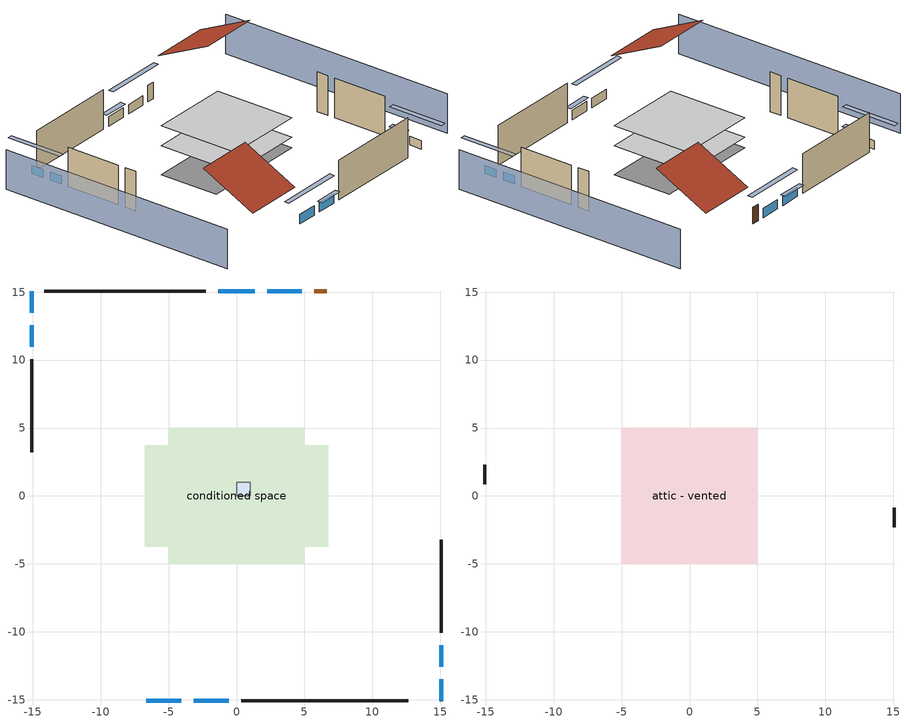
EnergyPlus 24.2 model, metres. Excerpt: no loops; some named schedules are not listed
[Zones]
conditioned space
 floor adiabatic (AdiabaticFloorConstruction): -5.03,-5.03 -5.03,5.03 5.03,5.03 5.03,-5.03 z2.44
 floor foundation (Slab1 construction): -6.75,-3.75 -6.75,3.75 6.75,3.75 6.75,-3.75 z0
 wall outside (AdiabaticWallConstruction 1): 6.63,15.08 5.72,15.08 z0:2.03
 wall outside (AdiabaticWallConstruction): -6.63,-15.08 -4.07,-15.08 / -3.14,-15.08 -0.58,-15.08 / 1.34,15.08 -1.32,15.08 z0:1.16; -15.08,15.08 -15.08,13.49 / -15.08,12.57 -15.08,10.98 / 15.08,-15.08 15.08,-13.49 / 15.08,-12.57 15.08,-10.98 z0:1.04; 4.79,15.08 2.27,15.08 z0:1.13
 wall outside (Wall1 construction): 0.34,-15.08 12.63,-15.08 z0:4.88
 wall outside (Wall2 construction): -15.08,10.05 -15.08,3.23 z0:4.88
 wall outside (Wall3 construction): -2.25,15.08 -14.15,15.08 z0:4.88
 wall outside (Wall4 construction): 15.08,-10.05 15.08,-3.23 z0:4.88
 window (WindowConstruction): -6.63,-15.08 -4.07,-15.08 z0:1.16
 window (WindowConstruction 1): -3.14,-15.08 -0.59,-15.08 z0:1.16
 window (WindowConstruction 2): -15.08,15.08 -15.08,13.5 z0:1.04
 window (WindowConstruction 3): -15.08,12.57 -15.08,10.98 z0:1.04
 window (WindowConstruction 4): 4.79,15.08 2.27,15.08 z0:1.13
 window (WindowConstruction 5): 1.34,15.08 -1.32,15.08 z0:1.16
 window (WindowConstruction 6): 15.08,-15.08 15.08,-13.5 z0:1.04
 window (WindowConstruction 7): 15.08,-12.57 15.08,-10.98 z0:1.04
 door (Door): 6.63,15.08 5.72,15.08 z0:2.03
 ceiling adiabatic (AdiabaticFloorConstruction): 5.03,-5.03 5.03,5.03 -5.03,5.03 -5.03,-5.03 z2.44
furnace airloop ret air zone
 floor adiabatic (AdiabaticConst): 0,0 0,1 1,1 1,0 z0
 wall adiabatic (AdiabaticConst): 0,1 0,0 1,0 1,1 0,1 z0:1
 ceiling adiabatic (AdiabaticConst): 1,0 1,1 0,1 0,0 z1
attic - vented
 floor to conditioned space (Floor1 construction Reversed): -5.03,-5.03 -5.03,5.03 5.03,5.03 5.03,-5.03 z4.88
 wall outside (Wall5 construction): -15.08,2.3 -15.08,0.86 z0:4.88
 wall outside (Wall6 construction): 15.08,-2.3 15.08,-0.86 z0:4.88
 roof outside (Roof1 construction): -7.56,-15.08,4.88 -7.56,-8.35,8.24 -15.08,-8.35,8.24 -15.08,-15.08,4.88
 roof outside (Roof2 construction): 7.56,15.08,4.88 7.56,8.35,8.24 15.08,8.35,8.24 15.08,15.08,4.88
shading: -19.65,15.08 -19.65,-15.08 / 19.65,-15.08 19.65,15.08 z0:4.88; -1.33,-15.08 -9.37,-15.08 -9.37,-15.69 -1.33,-15.69 z3.9; -0.28,-15.08 -3.45,-15.08 -3.45,-15.69 -0.28,-15.69 z1.46; -15.08,10.75 -15.08,17.83 -15.69,17.83 -15.69,10.75 z3.78; -15.08,10.68 -15.08,12.87 -15.69,12.87 -15.69,10.68 z1.34; -0.48,15.08 7.53,15.08 7.53,15.69 -0.48,15.69 z3.87; -1.63,15.08 1.64,15.08 1.64,15.69 -1.63,15.69 z1.46; 15.08,-10.75 15.08,-17.83 15.69,-17.83 15.69,-10.75 z3.78; 15.08,-10.68 15.08,-12.87 15.69,-12.87 15.69,-10.68 z1.34
[Building]
Building 1: Terrain=Suburbs
[Site:Location]
Burlington Intl_VT_USA: Latitude {deg}=44.47; Longitude {deg}=-73.15; Time Zone {hr}=-5; Elevation {m}=104
[Site:GroundTemperature:Shallow]
3.46187, 1.07562, 0.884516, 2.01691, 6.56286, 11.0876, 15.0104, 17.4953, 17.7064, 15.6853, 11.8626, 7.47667
[Site:WaterMainsTemperature]
Calculation Method=Schedule; Temperature Schedule=mains temperature schedule
[Material] Roughness=Rough; Thermal Absorptance=0.9
Name | Thickness {m} | Conductivity {W/m-K} | Density {kg/m3} | Specific Heat {J/kg-K} | Solar Absorptance | Visible Absorptance
ceiling loosefill ins | 0.338667 | 0.0480833 | 16.02 | 1046.75 | 0.7 | 0.7
ceiling stud and cavity | 0.1397 | 0.0920385 | 65.682 | 1177.47 | 0.7 | 0.7
concrete 4.0 in. | 0.1016 | 1.803125 | 2242.8 | 837.4 | 0.7 | 0.7
door material | 0.04445 | 0.0612267 | 512.64 | 1214.23 | 0.7 | 0.7
floor covering | 0.0127 | 0.0450781 | 54.468 | 1339.84 | 0.9 | 0.9
floor covering 1 | 0.0127 | 0.0433444 | 54.468 | 1339.84 | 0.6 | 0.6
floor rigid ins; wall rigid ins | 0.512978 | 0.029427 | 32.04 | 1214.23 | 0.7 | 0.7
floor stud and cavity | 0.1397 | 1.75129 | 37.0049 | 1207.88 | 0.7 | 0.7
furniture material conditioned space 1 | 0.1524 | 0.115458 | 640.8 | 1214.23 | 0.6 | 0.6
gypsum board | 0.0127 | 0.160291 | 801 | 837.4 | 0.6 | 0.6
metal surfacing | 0.000508 | 50.0403 | 7801.74 | 460.57 | 0.9 | 0.9
osb sheathing 0.5 in. | 0.0127 | 0.115458 | 512.64 | 1214.23 | 0.6 | 0.6
osb sheathing 0.5 in. 1 | 0.0127 | 0.115458 | 512.64 | 1214.23 | 0.7 | 0.7
osb sheathing 0.75 in. | 0.01905 | 0.115458 | 512.64 | 1214.23 | 0.7 | 0.7
roof rigid ins | 0.00396442 | 0.029427 | 32.04 | 1214.23 | 0.7 | 0.7
wall stud and cavity | 0.1397 | 0.117713 | 139.0536 | 1170.24 | 0.7 | 0.7
wall stud and cavity 1 | 0.1397 | 0.727959 | 139.0536 | 1170.24 | 0.6 | 0.6
wall stud and cavity 2 | 0.0889 | 0.380278 | 52.3479 | 1209.89 | 0.7 | 0.7
wall stud and cavity 3 | 0.0889 | 0.391764 | 83.0341 | 1211.67 | 0.7 | 0.7
wood siding | 0.0254 | 0.102417 | 544.68 | 1172.36 | 0.85 | 0.85
wood siding 1; wood siding 2 | 0.0254 | 0.102417 | 544.68 | 1172.36 | 0.7 | 0.7
[Material:NoMass]
Adiabatic: Roughness=Rough; Thermal Resistance {m2-K/W}=176.1; Thermal Absorptance=0.9; Solar Absorptance=0.7; Visible Absorptance=0.7
[WindowMaterial:SimpleGlazingSystem]
WindowMaterial: U-Factor {W/m2-K}=4.31528; Solar Heat Gain Coefficient=0.67
[Construction]
AdiabaticConst: Adiabatic
AdiabaticFloorConstruction: floor stud and cavity, floor rigid ins, osb sheathing 0.75 in., floor covering 1
AdiabaticWallConstruction: wood siding 1, wall rigid ins, wall stud and cavity 2, gypsum board
AdiabaticWallConstruction 1: wood siding 2, wall rigid ins, wall stud and cavity 2, gypsum board
Door: door material
Floor1 construction Reversed: gypsum board, ceiling stud and cavity, ceiling loosefill ins
furniture construction conditioned space 1: furniture material conditioned space 1
PartitionWallConstruction: gypsum board, wall stud and cavity 3, gypsum board
Roof1 construction; Roof2 construction: metal surfacing, roof rigid ins, osb sheathing 0.5 in.
Slab1 construction: concrete 4.0 in., floor covering
Wall1 construction; Wall2 construction; Wall3 construction; Wall4 construction: wood siding, osb sheathing 0.5 in. 1, wall stud and cavity, gypsum board
Wall5 construction; Wall6 construction: wood siding, osb sheathing 0.5 in. 1, wall stud and cavity 1
WindowConstruction; WindowConstruction 1; WindowConstruction 2; WindowConstruction 3; WindowConstruction 4; WindowConstruction 5; WindowConstruction 6; WindowConstruction 7: WindowMaterial
[Zone] Multiplier=1
Name | Volume {m3} | Part of Total Floor Area
attic - vented | 75.9013 | Yes
conditioned space | 493.619 | Yes
furnace airloop ret air zone | 1 | No
[Space]
Name | Zone | Volume {m3} | Space Type
attic - vented 1 | attic - vented | 75.9013
conditioned space 1 | conditioned space | 493.619
furnace airloop ret air space | furnace airloop ret air zone |  | Plenum Space Type
[OtherEquipment] Design Level Calculation Method=EquipmentLevel
Name | Fuel Type | Zone or ZoneList or Space or SpaceList | Schedule | Design Level {W} | Fraction Latent | Fraction Radiant | Fraction Lost
furnace_airloop_0_RetCondToDZ equip; furnace_airloop_0_SupCondToDZ equip; furnace_airloop_0_SupSensLkToDZ equip | None | attic - vented 1 | Always On Discrete | 0 | 0 | 0 | 0
furnace_airloop_0_SupLatLkToDZ equip | None | attic - vented 1 | Always On Discrete | 0 | 1 | 0 | 0
furnace_airloop_0_SupCondToLv equip; furnace_airloop_0_SupSensLkToCond equip; mech vent house fan sensible load equip | None | conditioned space 1 | Always On Discrete | 0 | 0 | 0 | 0
furnace_airloop_0_SupLatLkToCond equip; mech vent house fan latent load equip | None | conditioned space 1 | Always On Discrete | 0 | 1 | 0 | 0
water heater energy adjustment1 | NaturalGas | conditioned space 1 | Always On Discrete | 0.01 | 0 | 0 | 1
water latent | None | conditioned space 1 | hot_water_fixtures | 1504.95 | 1 | 0 | 0
water sensible | None | conditioned space 1 | hot_water_fixtures | -1483.19 | 0 | 0.6 | 0
furnace_airloop_0_RetCondToRP equip; furnace_airloop_0_RetSensLkToRP equip | None | furnace airloop ret air space | Always On Discrete | 0 | 0 | 0 | 0
furnace_airloop_0_RetLatLkToRP equip | None | furnace airloop ret air space | Always On Discrete | 0 | 1 | 0 | 0
[ZoneInfiltration:EffectiveLeakageArea]
infil|attic - vented 1: Zone or Space=attic - vented 1; Schedule=Always On Discrete; Effective Air Leakage Area {cm2}=3373.59; Stack Coefficient=0.000573041; Wind Coefficient=4.49273e-05
[ZoneMixing] Schedule=Always On Continuous; Design Flow Rate Calculation Method=Flow/Zone; Design Flow Rate {m3/s}=0
Name | Zone or Space | Source Zone or Space
furnace_airloop_0_ZoneMixCondToDZ mix; whole house fan mix | attic - vented | conditioned space
furnace_airloop_0_ZoneMixDZToCond mix | conditioned space | attic - vented
[SurfaceProperty:ExposedFoundationPerimeter]
Slab1: Exposed Perimeter Calculation Method=TotalExposedPerimeter; Total Exposed Perimeter {m}=42.00144
[SurfaceProperty:IncidentSolarMultiplier] Incident Solar Multiplier=1; Incident Solar Multiplier Schedule=trans schedule winter=0.85 summer=0.7
Window1; Window2; Window3; Window4; Window5; Window6; Window7; Window8
[InternalMass] Zone or ZoneList=conditioned space; Space or SpaceList=conditioned space 1
Name | Construction | Surface Area {m2}
furniture mass conditioned space 1 | furniture construction conditioned space 1 | 80.9743
partition wall mass | PartitionWallConstruction | 202.436
[Lights]
interior lighting: Zone or ZoneList or Space or SpaceList=conditioned space 1; Schedule=lighting_interior; Design Level Calculation Method=LightingLevel; Lighting Level {W}=407.923; Return Air Fraction=0; Fraction Radiant=0.6; Fraction Visible=0.2; Fraction Replaceable=1
[People]
occupants: Zone or ZoneList or Space or SpaceList=conditioned space 1; Number of People Schedule=occupants; Number of People Calculation Method=People; Number of People=2; Fraction Radiant=0.314171; Sensible Heat Fraction=0.56303; Activity Level Schedule=occupants activity schedule; Carbon Dioxide Generation Rate {m3/s-W}=0; Enable ASHRAE 55 Comfort Warnings=No; Mean Radiant Temperature Calculation Type=EnclosureAveraged
[ElectricEquipment] Zone or ZoneList or Space or SpaceList=conditioned space 1; Design Level Calculation Method=EquipmentLevel
Name | Schedule | Design Level {W} | Fraction Latent | Fraction Radiant | Fraction Lost
ceiling fan | ceiling_fan | 17.1266 | 0 | 0.558 | 0
clothes dryer | clothes_dryer | 5696.77 | 0.015 | 0.081 | 0.85
clothes washer | clothes_washer | 658.799 | 0.03 | 0.162 | 0.7
cooking range | cooking_range | 2265.55 | 0.08 | 0.432 | 0.2
dishwasher | dishwasher | 1518.05 | 0.3 | 0.18 | 0.4
freezer | freezer schedule | 47.9573 | 0 | 0.6 | 0
fridge | fridge schedule | 60.3122 | 0 | 0.6 | 0
mech vent bath fan 0 | mech vent bath fan 0 schedule | 30 | 0 | 0 | 1
mech vent house fan | mech vent house fan schedule | 0 | 0 | 0 | 1
mech vent house fan cfis | mech vent house fan cfis schedule | 0 | 0 | 0 | 0
mech vent range fan 0 | mech vent range fan 0 schedule | 30 | 0 | 0 | 1
misc plug loads | plug_loads_other | 1001.31 | 0.021 | 0.558 | 0.049
misc pool pump | misc pool pump schedule | 863.933 | 0 | 0 | 1
whole house fan | Always On Discrete | 0 | 0 | 0 | 1
[ZoneInfiltration:DesignFlowRate] Zone or ZoneList or Space or SpaceList=conditioned space 1; Schedule=Always On Discrete; Design Flow Rate Calculation Method=Flow/Zone; Design Flow Rate {m3/s}=0
infil flow; natural vent flow; whole house fan flow
[SpaceList]
Plenum Space Type: furnace airloop ret air space
[AirLoopHVAC:ReturnPlenum]
Air Loop HVAC Return Plenum 1: Zone=furnace airloop ret air zone
[Foundation:Kiva]
Foundation Kiva 1: Initial Indoor Air Temperature {C}=21.1111; Wall Height Above Grade {m}=0.1016; Wall Depth Below Slab {m}=0.2032
[Foundation:Kiva:Settings]
Soil Conductivity {W/m-K}=2.9427; Soil Density {kg/m3}=1842.3; Soil Specific Heat {J/kg-K}=418.7; Ground Solar Absorptivity=0.9; Ground Thermal Absorptivity=0.9; Ground Surface Roughness {m}=0.03; Far-Field Width {m}=40; Deep-Ground Boundary Condition=ZeroFlux; Deep-Ground Depth {m}=40; Minimum Cell Dimension {m}=0.2; Maximum Cell Growth Coefficient=3; Simulation Timestep=Timestep
[Exterior:Lights]
exterior lighting: Schedule=exterior lighting schedule; Design Level {W}=18.8876
[EnergyManagementSystem:Sensor] Output:Variable or Output:Meter Index Key=attic - vented
Name | Output:Variable or Output:Meter
furnace_airloop_0_DZ_T_s | Zone Air Temperature
furnace_airloop_0_DZ_W_s | Zone Mean Air Humidity Ratio
[Schedule:Constant]
Name | Hourly Value
Always On Discrete; Always On Continuous; mech vent house fan schedule; mech vent house fan cfis schedule | 1
occupants activity schedule | 117.228
[Schedule:Week:Daily]
trans schedule winter=0.85 summer=0.7 Week Rule - Jan1-Apr28: trans schedule winter=0.85 summer=0.7 allday1, trans schedule winter=0.85 summer=0.7 allday1, trans schedule winter=0.85 summer=0.7 allday1, trans schedule winter=0.85 summer=0.7 allday1, trans schedule winter=0.85 summer=0.7 allday1, trans schedule winter=0.85 summer=0.7 allday1, trans schedule winter=0.85 summer=0.7 allday1, trans schedule winter=0.85 summer=0.7 default day, trans schedule winter=0.85 summer=0.7 default day, trans schedule winter=0.85 summer=0.7 default day, trans schedule winter=0.85 summer=0.7 default day, trans schedule winter=0.85 summer=0.7 default day
trans schedule winter=0.85 summer=0.7 Week Rule - Apr29-May5: trans schedule winter=0.85 summer=0.7 allday1, trans schedule winter=0.85 summer=0.7 allday1, trans schedule winter=0.85 summer=0.7 allday121, trans schedule winter=0.85 summer=0.7 allday121, trans schedule winter=0.85 summer=0.7 allday121, trans schedule winter=0.85 summer=0.7 allday121, trans schedule winter=0.85 summer=0.7 allday121, trans schedule winter=0.85 summer=0.7 default day, trans schedule winter=0.85 summer=0.7 default day, trans schedule winter=0.85 summer=0.7 default day, trans schedule winter=0.85 summer=0.7 default day, trans schedule winter=0.85 summer=0.7 default day
trans schedule winter=0.85 summer=0.7 Week Rule - May6-Sep29: trans schedule winter=0.85 summer=0.7 allday121, trans schedule winter=0.85 summer=0.7 allday121, trans schedule winter=0.85 summer=0.7 allday121, trans schedule winter=0.85 summer=0.7 allday121, trans schedule winter=0.85 summer=0.7 allday121, trans schedule winter=0.85 summer=0.7 allday121, trans schedule winter=0.85 summer=0.7 allday121, trans schedule winter=0.85 summer=0.7 default day, trans schedule winter=0.85 summer=0.7 default day, trans schedule winter=0.85 summer=0.7 default day, trans schedule winter=0.85 summer=0.7 default day, trans schedule winter=0.85 summer=0.7 default day
trans schedule winter=0.85 summer=0.7 Week Rule - Sep30-Oct6: trans schedule winter=0.85 summer=0.7 allday121, trans schedule winter=0.85 summer=0.7 allday274, trans schedule winter=0.85 summer=0.7 allday274, trans schedule winter=0.85 summer=0.7 allday274, trans schedule winter=0.85 summer=0.7 allday274, trans schedule winter=0.85 summer=0.7 allday274, trans schedule winter=0.85 summer=0.7 allday274, trans schedule winter=0.85 summer=0.7 default day, trans schedule winter=0.85 summer=0.7 default day, trans schedule winter=0.85 summer=0.7 default day, trans schedule winter=0.85 summer=0.7 default day, trans schedule winter=0.85 summer=0.7 default day
trans schedule winter=0.85 summer=0.7 Week Rule - Oct7-Dec31: trans schedule winter=0.85 summer=0.7 allday274, trans schedule winter=0.85 summer=0.7 allday274, trans schedule winter=0.85 summer=0.7 allday274, trans schedule winter=0.85 summer=0.7 allday274, trans schedule winter=0.85 summer=0.7 allday274, trans schedule winter=0.85 summer=0.7 allday274, trans schedule winter=0.85 summer=0.7 allday274, trans schedule winter=0.85 summer=0.7 default day, trans schedule winter=0.85 summer=0.7 default day, trans schedule winter=0.85 summer=0.7 default day, trans schedule winter=0.85 summer=0.7 default day, trans schedule winter=0.85 summer=0.7 default day
freezer schedule Week Rule - Jan1-Jan27: freezer schedule allday1, freezer schedule allday1, freezer schedule allday1, freezer schedule allday1, freezer schedule allday1, freezer schedule allday1, freezer schedule allday1, freezer schedule default day, freezer schedule default day, freezer schedule default day, freezer schedule default day, freezer schedule default day
freezer schedule Week Rule - Jan28-Feb3: freezer schedule allday1, freezer schedule allday1, freezer schedule allday1, freezer schedule allday1, freezer schedule allday2, freezer schedule allday2, freezer schedule allday2, freezer schedule default day, freezer schedule default day, freezer schedule default day, freezer schedule default day, freezer schedule default day
freezer schedule Week Rule - Feb4-Feb24: freezer schedule allday2, freezer schedule allday2, freezer schedule allday2, freezer schedule allday2, freezer schedule allday2, freezer schedule allday2, freezer schedule allday2, freezer schedule default day, freezer schedule default day, freezer schedule default day, freezer schedule default day, freezer schedule default day
freezer schedule Week Rule - Feb25-Mar3: freezer schedule allday2, freezer schedule allday2, freezer schedule allday2, freezer schedule allday2, freezer schedule allday3, freezer schedule allday3, freezer schedule allday3, freezer schedule default day, freezer schedule default day, freezer schedule default day, freezer schedule default day, freezer schedule default day
freezer schedule Week Rule - Mar4-May26: freezer schedule allday3, freezer schedule allday3, freezer schedule allday3, freezer schedule allday3, freezer schedule allday3, freezer schedule allday3, freezer schedule allday3, freezer schedule default day, freezer schedule default day, freezer schedule default day, freezer schedule default day, freezer schedule default day
freezer schedule Week Rule - May27-Jun2: freezer schedule allday3, freezer schedule allday3, freezer schedule allday3, freezer schedule allday3, freezer schedule allday3, freezer schedule allday6, freezer schedule allday6, freezer schedule default day, freezer schedule default day, freezer schedule default day, freezer schedule default day, freezer schedule default day
freezer schedule Week Rule - Jun3-Sep29: freezer schedule allday6, freezer schedule allday6, freezer schedule allday6, freezer schedule allday6, freezer schedule allday6, freezer schedule allday6, freezer schedule allday6, freezer schedule default day, freezer schedule default day, freezer schedule default day, freezer schedule default day, freezer schedule default day
freezer schedule Week Rule - Sep30-Oct6: freezer schedule allday6, freezer schedule allday10, freezer schedule allday10, freezer schedule allday10, freezer schedule allday10, freezer schedule allday10, freezer schedule allday10, freezer schedule default day, freezer schedule default day, freezer schedule default day, freezer schedule default day, freezer schedule default day
freezer schedule Week Rule - Oct7-Oct27: freezer schedule allday10, freezer schedule allday10, freezer schedule allday10, freezer schedule allday10, freezer schedule allday10, freezer schedule allday10, freezer schedule allday10, freezer schedule default day, freezer schedule default day, freezer schedule default day, freezer schedule default day, freezer schedule default day
freezer schedule Week Rule - Oct28-Nov3: freezer schedule allday10, freezer schedule allday10, freezer schedule allday10, freezer schedule allday10, freezer schedule allday11, freezer schedule allday11, freezer schedule allday11, freezer schedule default day, freezer schedule default day, freezer schedule default day, freezer schedule default day, freezer schedule default day
freezer schedule Week Rule - Nov4-Nov24: freezer schedule allday11, freezer schedule allday11, freezer schedule allday11, freezer schedule allday11, freezer schedule allday11, freezer schedule allday11, freezer schedule allday11, freezer schedule default day, freezer schedule default day, freezer schedule default day, freezer schedule default day, freezer schedule default day
freezer schedule Week Rule - Nov25-Dec1: freezer schedule allday11, freezer schedule allday11, freezer schedule allday11, freezer schedule allday11, freezer schedule allday11, freezer schedule allday11, freezer schedule allday12, freezer schedule default day, freezer schedule default day, freezer schedule default day, freezer schedule default day, freezer schedule default day
freezer schedule Week Rule - Dec2-Dec31: freezer schedule allday12, freezer schedule allday12, freezer schedule allday12, freezer schedule allday12, freezer schedule allday12, freezer schedule allday12, freezer schedule allday12, freezer schedule default day, freezer schedule default day, freezer schedule default day, freezer schedule default day, freezer schedule default day
fridge schedule Week Rule - Jan1-Jan27: fridge schedule allday1, fridge schedule allday1, fridge schedule allday1, fridge schedule allday1, fridge schedule allday1, fridge schedule allday1, fridge schedule allday1, fridge schedule default day, fridge schedule default day, fridge schedule default day, fridge schedule default day, fridge schedule default day
fridge schedule Week Rule - Jan28-Feb3: fridge schedule allday1, fridge schedule allday1, fridge schedule allday1, fridge schedule allday1, fridge schedule allday2, fridge schedule allday2, fridge schedule allday2, fridge schedule default day, fridge schedule default day, fridge schedule default day, fridge schedule default day, fridge schedule default day
fridge schedule Week Rule - Feb4-Feb24: fridge schedule allday2, fridge schedule allday2, fridge schedule allday2, fridge schedule allday2, fridge schedule allday2, fridge schedule allday2, fridge schedule allday2, fridge schedule default day, fridge schedule default day, fridge schedule default day, fridge schedule default day, fridge schedule default day
fridge schedule Week Rule - Feb25-Mar3: fridge schedule allday2, fridge schedule allday2, fridge schedule allday2, fridge schedule allday2, fridge schedule allday3, fridge schedule allday3, fridge schedule allday3, fridge schedule default day, fridge schedule default day, fridge schedule default day, fridge schedule default day, fridge schedule default day
fridge schedule Week Rule - Mar4-May26: fridge schedule allday3, fridge schedule allday3, fridge schedule allday3, fridge schedule allday3, fridge schedule allday3, fridge schedule allday3, fridge schedule allday3, fridge schedule default day, fridge schedule default day, fridge schedule default day, fridge schedule default day, fridge schedule default day
fridge schedule Week Rule - May27-Jun2: fridge schedule allday3, fridge schedule allday3, fridge schedule allday3, fridge schedule allday3, fridge schedule allday3, fridge schedule allday6, fridge schedule allday6, fridge schedule default day, fridge schedule default day, fridge schedule default day, fridge schedule default day, fridge schedule default day
fridge schedule Week Rule - Jun3-Sep29: fridge schedule allday6, fridge schedule allday6, fridge schedule allday6, fridge schedule allday6, fridge schedule allday6, fridge schedule allday6, fridge schedule allday6, fridge schedule default day, fridge schedule default day, fridge schedule default day, fridge schedule default day, fridge schedule default day
fridge schedule Week Rule - Sep30-Oct6: fridge schedule allday6, fridge schedule allday10, fridge schedule allday10, fridge schedule allday10, fridge schedule allday10, fridge schedule allday10, fridge schedule allday10, fridge schedule default day, fridge schedule default day, fridge schedule default day, fridge schedule default day, fridge schedule default day
fridge schedule Week Rule - Oct7-Oct27: fridge schedule allday10, fridge schedule allday10, fridge schedule allday10, fridge schedule allday10, fridge schedule allday10, fridge schedule allday10, fridge schedule allday10, fridge schedule default day, fridge schedule default day, fridge schedule default day, fridge schedule default day, fridge schedule default day
fridge schedule Week Rule - Oct28-Nov3: fridge schedule allday10, fridge schedule allday10, fridge schedule allday10, fridge schedule allday10, fridge schedule allday11, fridge schedule allday11, fridge schedule allday11, fridge schedule default day, fridge schedule default day, fridge schedule default day, fridge schedule default day, fridge schedule default day
fridge schedule Week Rule - Nov4-Nov24: fridge schedule allday11, fridge schedule allday11, fridge schedule allday11, fridge schedule allday11, fridge schedule allday11, fridge schedule allday11, fridge schedule allday11, fridge schedule default day, fridge schedule default day, fridge schedule default day, fridge schedule default day, fridge schedule default day
fridge schedule Week Rule - Nov25-Dec1: fridge schedule allday11, fridge schedule allday11, fridge schedule allday11, fridge schedule allday11, fridge schedule allday11, fridge schedule allday11, fridge schedule allday12, fridge schedule default day, fridge schedule default day, fridge schedule default day, fridge schedule default day, fridge schedule default day
fridge schedule Week Rule - Dec2-Dec31: fridge schedule allday12, fridge schedule allday12, fridge schedule allday12, fridge schedule allday12, fridge schedule allday12, fridge schedule allday12, fridge schedule allday12, fridge schedule default day, fridge schedule default day, fridge schedule default day, fridge schedule default day, fridge schedule default day
mech vent bath fan 0 schedule Week Rule - Jan1-Dec31: mech vent bath fan 0 schedule allday1, mech vent bath fan 0 schedule allday1, mech vent bath fan 0 schedule allday1, mech vent bath fan 0 schedule allday1, mech vent bath fan 0 schedule allday1, mech vent bath fan 0 schedule allday1, mech vent bath fan 0 schedule allday1, mech vent bath fan 0 schedule default day, mech vent bath fan 0 schedule default day, mech vent bath fan 0 schedule default day, mech vent bath fan 0 schedule default day, mech vent bath fan 0 schedule default day
mech vent range fan 0 schedule Week Rule - Jan1-Dec31: mech vent range fan 0 schedule allday1, mech vent range fan 0 schedule allday1, mech vent range fan 0 schedule allday1, mech vent range fan 0 schedule allday1, mech vent range fan 0 schedule allday1, mech vent range fan 0 schedule allday1, mech vent range fan 0 schedule allday1, mech vent range fan 0 schedule default day, mech vent range fan 0 schedule default day, mech vent range fan 0 schedule default day, mech vent range fan 0 schedule default day, mech vent range fan 0 schedule default day
misc pool pump schedule Week Rule - Jan1-Jan27: misc pool pump schedule allday1, misc pool pump schedule allday1, misc pool pump schedule allday1, misc pool pump schedule allday1, misc pool pump schedule allday1, misc pool pump schedule allday1, misc pool pump schedule allday1, misc pool pump schedule default day, misc pool pump schedule default day, misc pool pump schedule default day, misc pool pump schedule default day, misc pool pump schedule default day
misc pool pump schedule Week Rule - Jan28-Feb3: misc pool pump schedule allday1, misc pool pump schedule allday1, misc pool pump schedule allday1, misc pool pump schedule allday1, misc pool pump schedule allday2, misc pool pump schedule allday2, misc pool pump schedule allday2, misc pool pump schedule default day, misc pool pump schedule default day, misc pool pump schedule default day, misc pool pump schedule default day, misc pool pump schedule default day
misc pool pump schedule Week Rule - Feb4-Feb24: misc pool pump schedule allday2, misc pool pump schedule allday2, misc pool pump schedule allday2, misc pool pump schedule allday2, misc pool pump schedule allday2, misc pool pump schedule allday2, misc pool pump schedule allday2, misc pool pump schedule default day, misc pool pump schedule default day, misc pool pump schedule default day, misc pool pump schedule default day, misc pool pump schedule default day
misc pool pump schedule Week Rule - Feb25-Mar3: misc pool pump schedule allday2, misc pool pump schedule allday2, misc pool pump schedule allday2, misc pool pump schedule allday2, misc pool pump schedule allday3, misc pool pump schedule allday3, misc pool pump schedule allday3, misc pool pump schedule default day, misc pool pump schedule default day, misc pool pump schedule default day, misc pool pump schedule default day, misc pool pump schedule default day
misc pool pump schedule Week Rule - Mar4-Mar31: misc pool pump schedule allday3, misc pool pump schedule allday3, misc pool pump schedule allday3, misc pool pump schedule allday3, misc pool pump schedule allday3, misc pool pump schedule allday3, misc pool pump schedule allday3, misc pool pump schedule default day, misc pool pump schedule default day, misc pool pump schedule default day, misc pool pump schedule default day, misc pool pump schedule default day
misc pool pump schedule Week Rule - Apr1-Apr28: misc pool pump schedule allday4, misc pool pump schedule allday4, misc pool pump schedule allday4, misc pool pump schedule allday4, misc pool pump schedule allday4, misc pool pump schedule allday4, misc pool pump schedule allday4, misc pool pump schedule default day, misc pool pump schedule default day, misc pool pump schedule default day, misc pool pump schedule default day, misc pool pump schedule default day
misc pool pump schedule Week Rule - Apr29-May5: misc pool pump schedule allday4, misc pool pump schedule allday4, misc pool pump schedule allday5, misc pool pump schedule allday5, misc pool pump schedule allday5, misc pool pump schedule allday5, misc pool pump schedule allday5, misc pool pump schedule default day, misc pool pump schedule default day, misc pool pump schedule default day, misc pool pump schedule default day, misc pool pump schedule default day
misc pool pump schedule Week Rule - May6-May26: misc pool pump schedule allday5, misc pool pump schedule allday5, misc pool pump schedule allday5, misc pool pump schedule allday5, misc pool pump schedule allday5, misc pool pump schedule allday5, misc pool pump schedule allday5, misc pool pump schedule default day, misc pool pump schedule default day, misc pool pump schedule default day, misc pool pump schedule default day, misc pool pump schedule default day
misc pool pump schedule Week Rule - May27-Jun2: misc pool pump schedule allday5, misc pool pump schedule allday5, misc pool pump schedule allday5, misc pool pump schedule allday5, misc pool pump schedule allday5, misc pool pump schedule allday6, misc pool pump schedule allday6, misc pool pump schedule default day, misc pool pump schedule default day, misc pool pump schedule default day, misc pool pump schedule default day, misc pool pump schedule default day
misc pool pump schedule Week Rule - Jun3-Jun30: misc pool pump schedule allday6, misc pool pump schedule allday6, misc pool pump schedule allday6, misc pool pump schedule allday6, misc pool pump schedule allday6, misc pool pump schedule allday6, misc pool pump schedule allday6, misc pool pump schedule default day, misc pool pump schedule default day, misc pool pump schedule default day, misc pool pump schedule default day, misc pool pump schedule default day
misc pool pump schedule Week Rule - Jul1-Aug25: misc pool pump schedule allday7, misc pool pump schedule allday7, misc pool pump schedule allday7, misc pool pump schedule allday7, misc pool pump schedule allday7, misc pool pump schedule allday7, misc pool pump schedule allday7, misc pool pump schedule default day, misc pool pump schedule default day, misc pool pump schedule default day, misc pool pump schedule default day, misc pool pump schedule default day
misc pool pump schedule Week Rule - Aug26-Sep1: misc pool pump schedule allday7, misc pool pump schedule allday7, misc pool pump schedule allday7, misc pool pump schedule allday7, misc pool pump schedule allday7, misc pool pump schedule allday7, misc pool pump schedule allday9, misc pool pump schedule default day, misc pool pump schedule default day, misc pool pump schedule default day, misc pool pump schedule default day, misc pool pump schedule default day
[Schedule:Year]
trans schedule winter=0.85 summer=0.7: trans schedule winter=0.85 summer=0.7 Week Rule - Jan1-Apr28, 1, 1, 4, 28, trans schedule winter=0.85 summer=0.7 Week Rule - Apr29-May5, 4, 29, 5, 5, trans schedule winter=0.85 summer=0.7 Week Rule - May6-Sep29, 5, 6, 9, 29, trans schedule winter=0.85 summer=0.7 Week Rule - Sep30-Oct6, 9, 30, 10, 6, trans schedule winter=0.85 summer=0.7 Week Rule - Oct7-Dec31, 10, 7, 12, 31
freezer schedule: freezer schedule Week Rule - Jan1-Jan27, 1, 1, 1, 27, freezer schedule Week Rule - Jan28-Feb3, 1, 28, 2, 3, freezer schedule Week Rule - Feb4-Feb24, 2, 4, 2, 24, freezer schedule Week Rule - Feb25-Mar3, 2, 25, 3, 3, freezer schedule Week Rule - Mar4-May26, 3, 4, 5, 26, freezer schedule Week Rule - May27-Jun2, 5, 27, 6, 2, freezer schedule Week Rule - Jun3-Sep29, 6, 3, 9, 29, freezer schedule Week Rule - Sep30-Oct6, 9, 30, 10, 6, freezer schedule Week Rule - Oct7-Oct27, 10, 7, 10, 27, freezer schedule Week Rule - Oct28-Nov3, 10, 28, 11, 3, freezer schedule Week Rule - Nov4-Nov24, 11, 4, 11, 24, freezer schedule Week Rule - Nov25-Dec1, 11, 25, 12, 1, freezer schedule Week Rule - Dec2-Dec31, 12, 2, 12, 31
fridge schedule: fridge schedule Week Rule - Jan1-Jan27, 1, 1, 1, 27, fridge schedule Week Rule - Jan28-Feb3, 1, 28, 2, 3, fridge schedule Week Rule - Feb4-Feb24, 2, 4, 2, 24, fridge schedule Week Rule - Feb25-Mar3, 2, 25, 3, 3, fridge schedule Week Rule - Mar4-May26, 3, 4, 5, 26, fridge schedule Week Rule - May27-Jun2, 5, 27, 6, 2, fridge schedule Week Rule - Jun3-Sep29, 6, 3, 9, 29, fridge schedule Week Rule - Sep30-Oct6, 9, 30, 10, 6, fridge schedule Week Rule - Oct7-Oct27, 10, 7, 10, 27, fridge schedule Week Rule - Oct28-Nov3, 10, 28, 11, 3, fridge schedule Week Rule - Nov4-Nov24, 11, 4, 11, 24, fridge schedule Week Rule - Nov25-Dec1, 11, 25, 12, 1, fridge schedule Week Rule - Dec2-Dec31, 12, 2, 12, 31
mech vent bath fan 0 schedule: mech vent bath fan 0 schedule Week Rule - Jan1-Dec31, 1, 1, 12, 31
mech vent range fan 0 schedule: mech vent range fan 0 schedule Week Rule - Jan1-Dec31, 1, 1, 12, 31
misc pool pump schedule: misc pool pump schedule Week Rule - Jan1-Jan27, 1, 1, 1, 27, misc pool pump schedule Week Rule - Jan28-Feb3, 1, 28, 2, 3, misc pool pump schedule Week Rule - Feb4-Feb24, 2, 4, 2, 24, misc pool pump schedule Week Rule - Feb25-Mar3, 2, 25, 3, 3, misc pool pump schedule Week Rule - Mar4-Mar31, 3, 4, 3, 31, misc pool pump schedule Week Rule - Apr1-Apr28, 4, 1, 4, 28, misc pool pump schedule Week Rule - Apr29-May5, 4, 29, 5, 5, misc pool pump schedule Week Rule - May6-May26, 5, 6, 5, 26, misc pool pump schedule Week Rule - May27-Jun2, 5, 27, 6, 2, misc pool pump schedule Week Rule - Jun3-Jun30, 6, 3, 6, 30, misc pool pump schedule Week Rule - Jul1-Aug25, 7, 1, 8, 25, misc pool pump schedule Week Rule - Aug26-Sep1, 8, 26, 9, 1, misc pool pump schedule Week Rule - Sep2-Sep29, 9, 2, 9, 29, misc pool pump schedule Week Rule - Sep30-Oct6, 9, 30, 10, 6, misc pool pump schedule Week Rule - Oct7-Oct27, 10, 7, 10, 27, misc pool pump schedule Week Rule - Oct28-Nov3, 10, 28, 11, 3, misc pool pump schedule Week Rule - Nov4-Nov24, 11, 4, 11, 24, misc pool pump schedule Week Rule - Nov25-Dec1, 11, 25, 12, 1, misc pool pump schedule Week Rule - Dec2-Dec31, 12, 2, 12, 31
exterior lighting schedule: exterior lighting schedule Week Rule - Jan1-Jan6, 1, 1, 1, 6, exterior lighting schedule Week Rule - Jan7-Jan27, 1, 7, 1, 27, exterior lighting schedule Week Rule - Jan28-Feb3, 1, 28, 2, 3, exterior lighting schedule Week Rule - Feb4-Feb24, 2, 4, 2, 24, exterior lighting schedule Week Rule - Feb25-Mar3, 2, 25, 3, 3, exterior lighting schedule Week Rule - Mar4-Mar31, 3, 4, 3, 31, exterior lighting schedule Week Rule - Apr1-Apr28, 4, 1, 4, 28, exterior lighting schedule Week Rule - Apr29-May5, 4, 29, 5, 5, exterior lighting schedule Week Rule - May6-May26, 5, 6, 5, 26, exterior lighting schedule Week Rule - May27-Jun2, 5, 27, 6, 2, exterior lighting schedule Week Rule - Jun3-Jun30, 6, 3, 6, 30, exterior lighting schedule Week Rule - Jul1-Aug25, 7, 1, 8, 25, exterior lighting schedule Week Rule - Aug26-Sep1, 8, 26, 9, 1, exterior lighting schedule Week Rule - Sep2-Sep29, 9, 2, 9, 29, exterior lighting schedule Week Rule - Sep30-Oct6, 9, 30, 10, 6, exterior lighting schedule Week Rule - Oct7-Oct27, 10, 7, 10, 27, exterior lighting schedule Week Rule - Oct28-Nov3, 10, 28, 11, 3, exterior lighting schedule Week Rule - Nov4-Nov24, 11, 4, 11, 24, exterior lighting schedule Week Rule - Nov25-Dec1, 11, 25, 12, 1, exterior lighting schedule Week Rule - Dec2-Dec31, 12, 2, 12, 31
[Schedule:File] File=in.schedules.csv; Rows to Skip at Top=1; Number of Hours of Data=8760; Column Separator=Comma; Interpolate to Timestep=No; Minutes per Item=15; Adjust Schedule for Daylight Savings=Yes
Name | Column Number
lighting_interior | 2
occupants | 1
ceiling_fan | 8
clothes_dryer | 7
clothes_washer | 6
cooking_range | 4
dishwasher | 5
plug_loads_other | 9
hot_water_fixtures | 13
[Schedule:Compact]
mains temperature schedule: Through: 01/01, For: AllDays, Until: 24:00, 7.47556, Through: 01/02, For: AllDays, Until: 24:00, 7.39333, Through: 01/03, For: AllDays, Until: 24:00, 7.31278, Through: 01/04, For: AllDays, Until: 24:00, 7.23389, Through: 01/05, For: AllDays, Until: 24:00, 7.15667, Through: 01/06, For: AllDays, Until: 24:00, 7.08056, Through: 01/07, For: AllDays, Until: 24:00, 7.00611, Through: 01/08, For: AllDays, Until: 24:00, 6.93333, Through: 01/09, For: AllDays, Until: 24:00, 6.86278, Through: 01/10, For: AllDays, Until: 24:00, 6.79333, Through: 01/11, For: AllDays, Until: 24:00, 6.72556, Through: 01/12, For: AllDays, Until: 24:00, 6.65944, Through: 01/13, For: AllDays, Until: 24:00, 6.595, Through: 01/14, For: AllDays, Until: 24:00, 6.53278, Through: 01/15, For: AllDays, Until: 24:00, 6.47167, Through: 01/16, For: AllDays, Until: 24:00, 6.41278, Through: 01/17, For: AllDays, Until: 24:00, 6.35556, Through: 01/18, For: AllDays, Until: 24:00, 6.30056, Through: 01/19, For: AllDays, Until: 24:00, 6.24667, Through: 01/20, For: AllDays, Until: 24:00, 6.195, Through: 01/21, For: AllDays, Until: 24:00, 6.145, Through: 01/22, For: AllDays, Until: 24:00, 6.09722, Through: 01/23, For: AllDays, Until: 24:00, 6.05111, Through: 01/24, For: AllDays, Until: 24:00, 6.00667, Through: 01/25, For: AllDays, Until: 24:00, 5.96444, Through: 01/26, For: AllDays, Until: 24:00, 5.92444, Through: 01/27, For: AllDays, Until: 24:00, 5.88556, Through: 01/28, For: AllDays, Until: 24:00, 5.84944, Through: 01/29, For: AllDays, Until: 24:00, 5.815, Through: 01/30, For: AllDays, Until: 24:00, 5.78222, Through: 01/31, For: AllDays, Until: 24:00, 5.75167, Through: 02/01, For: AllDays, Until: 24:00, 5.72278, Through: 02/02, For: AllDays, Until: 24:00, 5.69667, Through: 02/03, For: AllDays, Until: 24:00, 5.67167, Through: 02/04, For: AllDays, Until: 24:00, 5.64944, Through: 02/05, For: AllDays, Until: 24:00, 5.62889, Through: 02/06, For: AllDays, Until: 24:00, 5.61, Through: 02/07, For: AllDays, Until: 24:00, 5.59389, Through: 02/08, For: AllDays, Until: 24:00, 5.57944, Through: 02/09, For: AllDays, Until: 24:00, 5.56667, Through: 02/10, For: AllDays, Until: 24:00, 5.55667, Through: 02/11, For: AllDays, Until: 24:00, 5.54833, Through: 02/12, For: AllDays, Until: 24:00, 5.54167, Through: 02/13, For: AllDays, Until: 24:00, 5.53778, Through: 02/14, For: AllDays, Until: 24:00, 5.53556, Through: 02/15, For: AllDays, Until: 24:00, 5.53556, Through: 02/16, For: AllDays, Until: 24:00, 5.53722, Through: 02/17, For: AllDays, Until: 24:00, 5.54111, Through: 02/18, For: AllDays, Until: 24:00, 5.54722, Through: 02/19, For: AllDays, Until: 24:00, 5.55556, Through: 02/20, For: AllDays, Until: 24:00, 5.56556, Through: 02/21, For: AllDays, Until: 24:00, 5.57778, Through: 02/22, For: AllDays, Until: 24:00, 5.59222, Through: 02/23, For: AllDays, Until: 24:00, 5.60833, Through: 02/24, For: AllDays, Until: 24:00, 5.62667, Through: 02/25, For: AllDays, Until: 24:00, 5.64667, Through: 02/26, For: AllDays, Until: 24:00, 5.66944, Through: 02/27, For: AllDays, Until: 24:00, 5.69333, Through: 02/28, For: AllDays, Until: 24:00, 5.72, Through: 03/01, For: AllDays, Until: 24:00, 5.74833, Through: 03/02, For: AllDays, Until: 24:00, 5.77833, Through: 03/03, For: AllDays, Until: 24:00, 5.81111, Through: 03/04, For: AllDays, Until: 24:00, 5.845, Through: 03/05, For: AllDays, Until: 24:00, 5.88167, Through: 03/06, For: AllDays, Until: 24:00, 5.91944, Through: 03/07, For: AllDays, Until: 24:00, 5.96, Through: 03/08, For: AllDays, Until: 24:00, 6.00167, Through: 03/09, For: AllDays, Until: 24:00, 6.04611, Through: 03/10, For: AllDays, Until: 24:00, 6.09167, Through: 03/11, For: AllDays, Until: 24:00, 6.13944, Through: 03/12, For: AllDays, Until: 24:00, 6.18944, Through: 03/13, For: AllDays, Until: 24:00, 6.24056, Through: 03/14, For: AllDays, Until: 24:00, 6.29389, Through: 03/15, For: AllDays, Until: 24:00, 6.34944, Through: 03/16, For: AllDays, Until: 24:00, 6.40611, Through: 03/17, For: AllDays, Until: 24:00, 6.465, Through: 03/18, For: AllDays, Until: 24:00, 6.52556, Through: 03/19, For: AllDays, Until: 24:00, 6.58778, Through: 03/20, For: AllDays, Until: 24:00, 6.65222, Through: 03/21, For: AllDays, Until: 24:00, 6.71778, Through: 03/22, For: AllDays, Until: 24:00, 6.78556, Through: 03/23, For: AllDays, Until: 24:00, 6.85444, Through: 03/24, For: AllDays, Until: 24:00, 6.92556, Through: 03/25, For: AllDays, Until: 24:00, 6.99778, Through: 03/26, For: AllDays, Until: 24:00, 7.07222, Through: 03/27, For: AllDays, Until: 24:00, 7.14778, Through: 03/28, For: AllDays, Until: 24:00, 7.225, Through: 03/29, For: AllDays, Until: 24:00, 7.30389, Through: 03/30, For: AllDays, Until: 24:00, 7.38389, Through: 03/31, For: AllDays, Until: 24:00, 7.46611, Through: 04/01, For: AllDays, Until: 24:00, 7.54944, Through: 04/02, For: AllDays, Until: 24:00, 7.63444, Through: 04/03, For: AllDays, Until: 24:00, 7.72056, Through: 04/04, For: AllDays, Until: 24:00, 7.80778, Through: 04/05, For: AllDays, Until: 24:00, 7.89722, Through: 04/06, For: AllDays, Until: 24:00, 7.98722, Through: 04/07, For: AllDays, Until: 24:00, 8.07889, Through: 04/08, For: AllDays, Until: 24:00, 8.17222, Through: 04/09, For: AllDays, Until: 24:00, 8.26667, Through: 04/10, For: AllDays, Until: 24:00, 8.36222, Through: 04/11, For: AllDays, Until: 24:00, 8.45889, Through: 04/12, For: AllDays, Until: 24:00, 8.55667, Through: 04/13, For: AllDays, Until: 24:00, 8.65556, Through: 04/14, For: AllDays, Until: 24:00, 8.75611, Through: 04/15, For: AllDays, Until: 24:00, 8.85722, Through: 04/16, For: AllDays, Until: 24:00, 8.95944, Through: 04/17, For: AllDays, Until: 24:00, 9.06278, Through: 04/18, For: AllDays, Until: 24:00, 9.16722, Through: 04/19, For: AllDays, Until: 24:00, 9.27278, Through: 04/20, For: AllDays, Until: 24:00, 9.37944, Through: 04/21, For: AllDays, Until: 24:00, 9.48667, Through: 04/22, For: AllDays, Until: 24:00, 9.59444, Through: 04/23, For: AllDays, Until: 24:00, 9.70389, Through: 04/24, For: AllDays, Until: 24:00, 9.81333, Through: 04/25, For: AllDays, Until: 24:00, 9.92389, Through: 04/26, For: AllDays, Until: 24:00, 10.0356, Through: 04/27, For: AllDays, Until: 24:00, 10.1472, Through: 04/28, For: AllDays, Until: 24:00, 10.26, Through: 04/29, For: AllDays, Until: 24:00, 10.3739, Through: 04/30, For: AllDays, Until: 24:00, 10.4878, Through: 05/01, For: AllDays, Until: 24:00, 10.6022, Through: 05/02, For: AllDays, Until: 24:00, 10.7178, Through: 05/03, For: AllDays, Until: 24:00, 10.8333, Through: 05/04, For: AllDays, Until: 24:00, 10.9494, Through: 05/05, For: AllDays, Until: 24:00, 11.0661, Through: 05/06, For: AllDays, Until: 24:00, 11.1833, Through: 05/07, For: AllDays, Until: 24:00, 11.3006, Through: 05/08, For: AllDays, Until: 24:00, 11.4183, Through: 05/09, For: AllDays, Until: 24:00, 11.5361, Through: 05/10, For: AllDays, Until: 24:00, 11.6544, Through: 05/11, For: AllDays, Until: 24:00, 11.7733, Through: 05/12, For: AllDays, Until: 24:00, 11.8922, Through: 05/13, For: AllDays, Until: 24:00, 12.0111, Through: 05/14, For: AllDays, Until: 24:00, 12.13, Through: 05/15, For: AllDays, Until: 24:00, 12.2494, Through: 05/16, For: AllDays, Until: 24:00, 12.3689, Through: 05/17, For: AllDays, Until: 24:00, 12.4878, Through: 05/18, For: AllDays, Until: 24:00, 12.6072, Through: 05/19, For: AllDays, Until: 24:00, 12.7267, Through: 05/20, For: AllDays, Until: 24:00, 12.8456, Through: 05/21, For: AllDays, Until: 24:00, 12.965, Through: 05/22, For: AllDays, Until: 24:00, 13.0839, Through: 05/23, For: AllDays, Until: 24:00, 13.2028, Through: 05/24, For: AllDays, Until: 24:00, 13.3211, Through: 05/25, For: AllDays, Until: 24:00, 13.4394, Through: 05/26, For: AllDays, Until: 24:00, 13.5572, Through: 05/27, For: AllDays, Until: 24:00, 13.675, Through: 05/28, For: AllDays, Until: 24:00, 13.7922, Through: 05/29, For: AllDays, Until: 24:00, 13.9094, Through: 05/30, For: AllDays, Until: 24:00, 14.0256, Through: 05/31, For: AllDays, Until: 24:00, 14.1417, Through: 06/01, For: AllDays, Until: 24:00, 14.2572, Through: 06/02, For: AllDays, Until: 24:00, 14.3722, Through: 06/03, For: AllDays, Until: 24:00, 14.4867, Through: 06/04, For: AllDays, Until: 24:00, 14.6006, Through: 06/05, For: AllDays, Until: 24:00, 14.7139, Through: 06/06, For: AllDays, Until: 24:00, 14.8261, Through: 06/07, For: AllDays, Until: 24:00, 14.9383, Through: 06/08, For: AllDays, Until: 24:00, 15.0494, Through: 06/09, For: AllDays, Until: 24:00, 15.1594, Through: 06/10, For: AllDays, Until: 24:00, 15.2689, Through: 06/11, For: AllDays, Until: 24:00, 15.3778, Through: 06/12, For: AllDays, Until: 24:00, 15.4856, Through: 06/13, For: AllDays, Until: 24:00, 15.5928, Through: 06/14, For: AllDays, Until: 24:00, 15.6989, Through: 06/15, For: AllDays, Until: 24:00, 15.8039, Through: 06/16, For: AllDays, Until: 24:00, 15.9078, Through: 06/17, For: AllDays, Until: 24:00, 16.0111, Through: 06/18, For: AllDays, Until: 24:00, 16.1128, Through: 06/19, For: AllDays, Until: 24:00, 16.2139, Through: 06/20, For: AllDays, Until: 24:00, 16.3139, Through: 06/21, For: AllDays, Until: 24:00, 16.4122, Through: 06/22, For: AllDays, Until: 24:00, 16.51, Through: 06/23, For: AllDays, Until: 24:00, 16.6061, Through: 06/24, For: AllDays, Until: 24:00, 16.7017, Through: 06/25, For: AllDays, Until: 24:00, 16.7956, Through: 06/26, For: AllDays, Until: 24:00, 16.8878, Through: 06/27, For: AllDays, Until: 24:00, 16.9794, Through: 06/28, For: AllDays, Until: 24:00, 17.0689, Through: 06/29, For: AllDays, Until: 24:00, 17.1578, Through: 06/30, For: AllDays, Until: 24:00, 17.245, Through: 07/01, For: AllDays, Until: 24:00, 17.3306, Through: 07/02, For: AllDays, Until: 24:00, 17.415, Through: 07/03, For: AllDays, Until: 24:00, 17.4978, Through: 07/04, For: AllDays, Until: 24:00, 17.5794, Through: 07/05, For: AllDays, Until: 24:00, 17.6589, Through: 07/06, For: AllDays, Until: 24:00, 17.7372, Through: 07/07, For: AllDays, Until: 24:00, 17.8139, Through: 07/08, For: AllDays, Until: 24:00, 17.8894, Through: 07/09, For: AllDays, Until: 24:00, 17.9628, Through: 07/10, For: AllDays, Until: 24:00, 18.035, Through: 07/11, For: AllDays, Until: 24:00, 18.105, Through: 07/12, For: AllDays, Until: 24:00, 18.1739, Through: 07/13, For: AllDays, Until: 24:00, 18.2406, Through: 07/14, For: AllDays, Until: 24:00, 18.3061, Through: 07/15, For: AllDays, Until: 24:00, 18.3694, Through: 07/16, For: AllDays, Until: 24:00, 18.4311, Through: 07/17, For: AllDays, Until: 24:00, 18.4911, Through: 07/18, For: AllDays, Until: 24:00, 18.5494, Through: 07/19, For: AllDays, Until: 24:00, 18.6056, Through: 07/20, For: AllDays, Until: 24:00, 18.6606, Through: 07/21, For: AllDays, Until: 24:00, 18.7133, Through: 07/22, For: AllDays, Until: 24:00, 18.7639, Through: 07/23, For: AllDays, Until: 24:00, 18.8128, Through: 07/24, For: AllDays, Until: 24:00, 18.86, Through: 07/25, For: AllDays, Until: 24:00, 18.9056, Through: 07/26, For: AllDays, Until: 24:00, 18.9489, Through: 07/27, For: AllDays, Until: 24:00, 18.99, Through: 07/28, For: AllDays, Until: 24:00, 19.03, Through: 07/29, For: AllDays, Until: 24:00, 19.0672, Through: 07/30, For: AllDays, Until: 24:00, 19.1028, Through: 07/31, For: AllDays, Until: 24:00, 19.1367, Through: 08/01, For: AllDays, Until: 24:00, 19.1683, Through: 08/02, For: AllDays, Until: 24:00, 19.1978, Through: 08/03, For: AllDays, Until: 24:00, 19.2256, Through: 08/04, For: AllDays, Until: 24:00, 19.2511, Through: 08/05, For: AllDays, Until: 24:00, 19.275, Through: 08/06, For: AllDays, Until: 24:00, 19.2967, Through: 08/07, For: AllDays, Until: 24:00, 19.3161, Through: 08/08, For: AllDays, Until: 24:00, 19.3339, Through: 08/09, For: AllDays, Until: 24:00, 19.3494, Through: 08/10, For: AllDays, Until: 24:00, 19.3633, Through: 08/11, For: AllDays, Until: 24:00, 19.3744, Through: 08/12, For: AllDays, Until: 24:00, 19.3839, Through: 08/13, For: AllDays, Until: 24:00, 19.3917, Through: 08/14, For: AllDays, Until: 24:00, 19.3967, Through: 08/15, For: AllDays, Until: 24:00, 19.4, Through: 08/16, For: AllDays, Until: 24:00, 19.4017, Through: 08/17, For: AllDays, Until: 24:00, 19.4006, Through: 08/18, For: AllDays, Until: 24:00, 19.3978, Through: 08/19, For: AllDays, Until: 24:00, 19.3928, Through: 08/20, For: AllDays, Until: 24:00, 19.3861, Through: 08/21, For: AllDays, Until: 24:00, 19.3767, Through: 08/22, For: AllDays, Until: 24:00, 19.3661, Through: 08/23, For: AllDays, Until: 24:00, 19.3528, Through: 08/24, For: AllDays, Until: 24:00, 19.3378, Through: 08/25, For: AllDays, Until: 24:00, 19.3206, Through: 08/26, For: AllDays, Until: 24:00, 19.3011, Through: 08/27, For: AllDays, Until: 24:00, 19.28, Through: 08/28, For: AllDays, Until: 24:00, 19.2567, Through: 08/29, For: AllDays, Until: 24:00, 19.2317, Through: 08/30, For: AllDays, Until: 24:00, 19.2044, Through: 08/31, For: AllDays, Until: 24:00, 19.175, Through: 09/01, For: AllDays, Until: 24:00, 19.1439, Through: 09/02, For: AllDays, Until: 24:00, 19.1106, Through: 09/03, For: AllDays, Until: 24:00, 19.0756, Through: 09/04, For: AllDays, Until: 24:00, 19.0383, Through: 09/05, For: AllDays, Until: 24:00, 18.9994, Through: 09/06, For: AllDays, Until: 24:00, 18.9583, Through: 09/07, For: AllDays, Until: 24:00, 18.9156, Through: 09/08, For: AllDays, Until: 24:00, 18.8706, Through: 09/09, For: AllDays, Until: 24:00, 18.8239, Through: 09/10, For: AllDays, Until: 24:00, 18.775, Through: 09/11, For: AllDays, Until: 24:00, 18.725, Through: 09/12, For: AllDays, Until: 24:00, 18.6722, Through: 09/13, For: AllDays, Until: 24:00, 18.6183, Through: 09/14, For: AllDays, Until: 24:00, 18.5622, Through: 09/15, For: AllDays, Until: 24:00, 18.5044, Through: 09/16, For: AllDays, Until: 24:00, 18.445, Through: 09/17, For: AllDays, Until: 24:00, 18.3833, Through: 09/18, For: AllDays, Until: 24:00, 18.3206, Through: 09/19, For: AllDays, Until: 24:00, 18.2556, Through: 09/20, For: AllDays, Until: 24:00, 18.1889, Through: 09/21, For: AllDays, Until: 24:00, 18.1206, Through: 09/22, For: AllDays, Until: 24:00, 18.0506, Through: 09/23, For: AllDays, Until: 24:00, 17.9794, Through: 09/24, For: AllDays, Until: 24:00, 17.9061, Through: 09/25, For: AllDays, Until: 24:00, 17.8311, Through: 09/26, For: AllDays, Until: 24:00, 17.755, Through: 09/27, For: AllDays, Until: 24:00, 17.6767, Through: 09/28, For: AllDays, Until: 24:00, 17.5972, Through: 09/29, For: AllDays, Until: 24:00, 17.5161, Through: 09/30, For: AllDays, Until: 24:00, 17.4339, Through: 10/01, For: AllDays, Until: 24:00, 17.35, Through: 10/02, For: AllDays, Until: 24:00, 17.2644, Through: 10/03, For: AllDays, Until: 24:00, 17.1772, Through: 10/04, For: AllDays, Until: 24:00, 17.0894, Through: 10/05, For: AllDays, Until: 24:00, 16.9994, Through: 10/06, For: AllDays, Until: 24:00, 16.9083, Through: 10/07, For: AllDays, Until: 24:00, 16.8161, Through: 10/08, For: AllDays, Until: 24:00, 16.7228, Through: 10/09, For: AllDays, Until: 24:00, 16.6278, Through: 10/10, For: AllDays, Until: 24:00, 16.5317, Through: 10/11, For: AllDays, Until: 24:00, 16.4344, Through: 10/12, For: AllDays, Until: 24:00, 16.3361, Through: 10/13, For: AllDays, Until: 24:00, 16.2367, Through: 10/14, For: AllDays, Until: 24:00, 16.1361, Through: 10/15, For: AllDays, Until: 24:00, 16.0339, Through: 10/16, For: AllDays, Until: 24:00, 15.9311, Through: 10/17, For: AllDays, Until: 24:00, 15.8272, Through: 10/18, For: AllDays, Until: 24:00, 15.7222, Through: 10/19, For: AllDays, Until: 24:00, 15.6167, Through: 10/20, For: AllDays, Until: 24:00, 15.51, Through: 10/21, For: AllDays, Until: 24:00, 15.4022, Through: 10/22, For: AllDays, Until: 24:00, 15.2939, Through: 10/23, For: AllDays, Until: 24:00, 15.1844, Through: 10/24, For: AllDays, Until: 24:00, 15.0744, Through: 10/25, For: AllDays, Until: 24:00, 14.9633, Through: 10/26, For: AllDays, Until: 24:00, 14.8517, Through: 10/27, For: AllDays, Until: 24:00, 14.7389, Through: 10/28, For: AllDays, Until: 24:00, 14.6261, Through: 10/29, For: AllDays, Until: 24:00, 14.5122, Through: 10/30, For: AllDays, Until: 24:00, 14.3983, Through: 10/31, For: AllDays, Until: 24:00, 14.2833, Through: 11/01, For: AllDays, Until: 24:00, 14.1678, Through: 11/02, For: AllDays, Until: 24:00, 14.0517, Through: 11/03, For: AllDays, Until: 24:00, 13.9356, Through: 11/04, For: AllDays, Until: 24:00, 13.8189, Through: 11/05, For: AllDays, Until: 24:00, 13.7017, Through: 11/06, For: AllDays, Until: 24:00, 13.5839, Through: 11/07, For: AllDays, Until: 24:00, 13.4661, Through: 11/08, For: AllDays, Until: 24:00, 13.3478, Through: 11/09, For: AllDays, Until: 24:00, 13.2294, Through: 11/10, For: AllDays, Until: 24:00, 13.1106, Through: 11/11, For: AllDays, Until: 24:00, 12.9917, Through: 11/12, For: AllDays, Until: 24:00, 12.8728, Through: 11/13, For: AllDays, Until: 24:00, 12.7533, Through: 11/14, For: AllDays, Until: 24:00, 12.6344, Through: 11/15, For: AllDays, Until: 24:00, 12.515, Through: 11/16, For: AllDays, Until: 24:00, 12.3956, Through: 11/17, For: AllDays, Until: 24:00, 12.2761, Through: 11/18, For: AllDays, Until: 24:00, 12.1572, Through: 11/19, For: AllDays, Until: 24:00, 12.0378, Through: 11/20, For: AllDays, Until: 24:00, 11.9189, Through: 11/21, For: AllDays, Until: 24:00, 11.8, Through: 11/22, For: AllDays, Until: 24:00, 11.6817, Through: 11/23, For: AllDays, Until: 24:00, 11.5628, Through: 11/24, For: AllDays, Until: 24:00, 11.445, Through: 11/25, For: AllDays, Until: 24:00, 11.3272, Through: 11/26, For: AllDays, Until: 24:00, 11.2094, Through: 11/27, For: AllDays, Until: 24:00, 11.0922, Through: 11/28, For: AllDays, Until: 24:00, 10.9756, Through: 11/29, For: AllDays, Until: 24:00, 10.8594, Through: 11/30, For: AllDays, Until: 24:00, 10.7433, Through: 12/01, For: AllDays, Until: 24:00, 10.6283, Through: 12/02, For: AllDays, Until: 24:00, 10.5133, Through: 12/03, For: AllDays, Until: 24:00, 10.3994, Through: 12/04, For: AllDays, Until: 24:00, 10.2856, Through: 12/05, For: AllDays, Until: 24:00, 10.1728, Through: 12/06, For: AllDays, Until: 24:00, 10.0606, Through: 12/07, For: AllDays, Until: 24:00, 9.94889, Through: 12/08, For: AllDays, Until: 24:00, 9.83833, Through: 12/09, For: AllDays, Until: 24:00, 9.72833, Through: 12/10, For: AllDays, Until: 24:00, 9.61889, Through: 12/11, For: AllDays, Until: 24:00, 9.51056, Through: 12/12, For: AllDays, Until: 24:00, 9.40333, Through: 12/13, For: AllDays, Until: 24:00, 9.29667, Through: 12/14, For: AllDays, Until: 24:00, 9.19111, Through: 12/15, For: AllDays, Until: 24:00, 9.08667, Through: 12/16, For: AllDays, Until: 24:00, 8.98278, Through: 12/17, For: AllDays, Until: 24:00, 8.88, Through: 12/18, For: AllDays, Until: 24:00, 8.77889, Through: 12/19, For: AllDays, Until: 24:00, 8.67833, Through: 12/20, For: AllDays, Until: 24:00, 8.57889, Through: 12/21, For: AllDays, Until: 24:00, 8.48056, Through: 12/22, For: AllDays, Until: 24:00, 8.38389, Through: 12/23, For: AllDays, Until: 24:00, 8.28778, Through: 12/24, For: AllDays, Until: 24:00, 8.19333, Through: 12/25, For: AllDays, Until: 24:00, 8.1, Through: 12/26, For: AllDays, Until: 24:00, 8.00778, Through: 12/27, For: AllDays, Until: 24:00, 7.91722, Through: 12/28, For: AllDays, Until: 24:00, 7.82778, Through: 12/29, For: AllDays, Until: 24:00, 7.74, Through: 12/30, For: AllDays, Until: 24:00, 7.65333, Through: 12/31, For: AllDays, Until: 24:00, 7.56833
